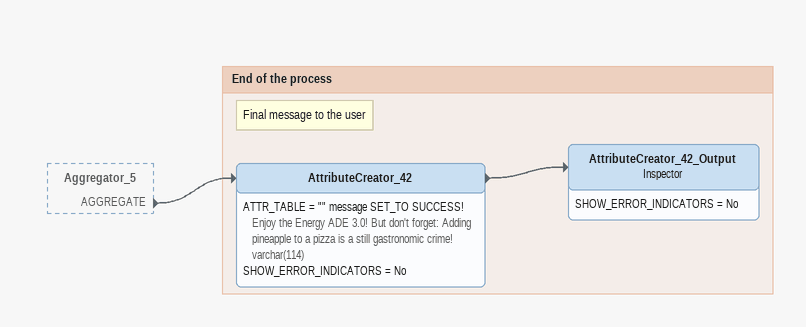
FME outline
Aggregator_5 [outside]
    AGGREGATE -> AttributeCreator_42

Bookmark: End of the process
Note: Final message to the user
AttributeCreator_42
    ATTR_TABLE = "" message SET_TO SUCCESS! Enjoy the Energy ADE 3.0! But don't forget: Adding pineapple to a pizza is a still gastronomic crime! varchar(114)
    SHOW_ERROR_INDICATORS = No
    -> AttributeCreator_42_Output
AttributeCreator_42_Output: Inspector
    SHOW_ERROR_INDICATORS = No
